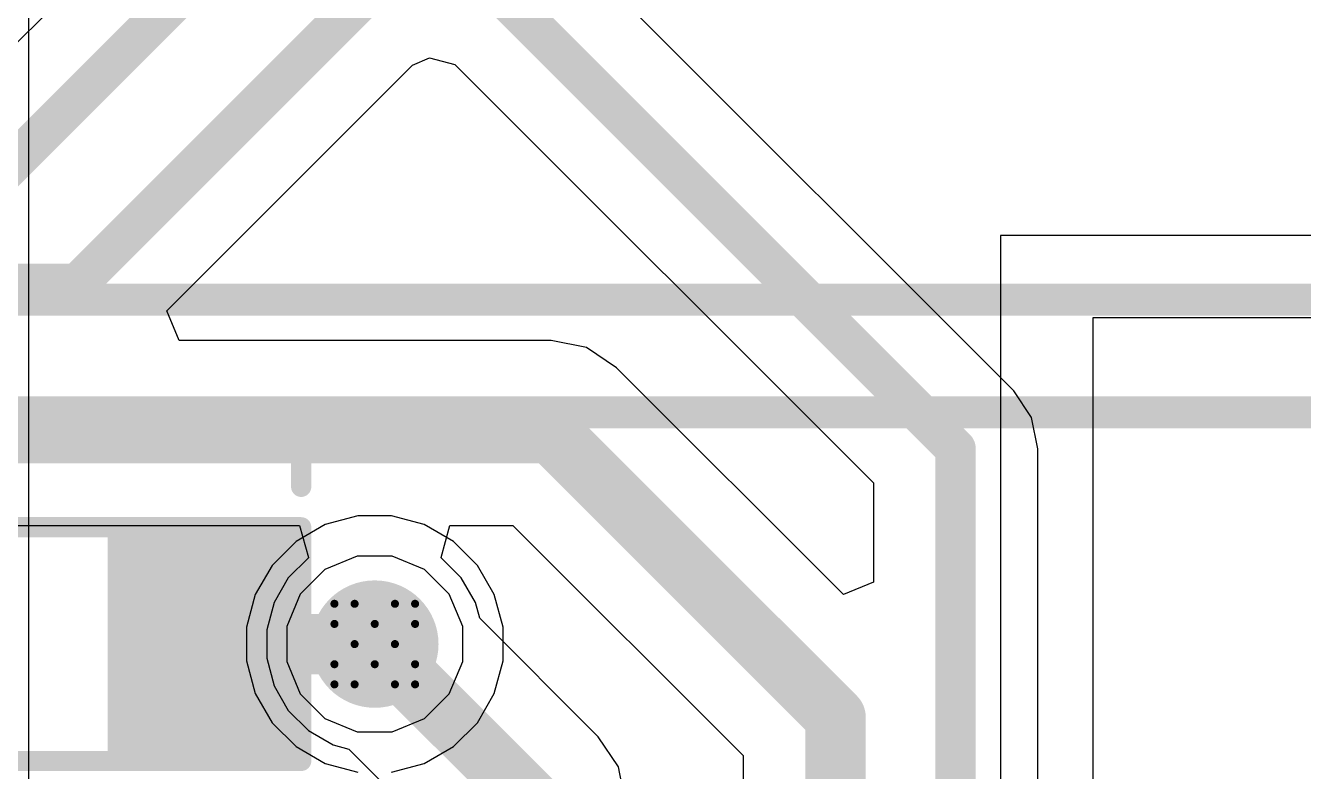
# Model space of a CAD drawing. Header units: inches. Extents: x 0 to 5379, y 0 to 5429.
# Drawn here: x 120.1 to 128.15, y 91.01 to 95.71 of the extents above; entities that cross this region are included whole.
import ezdxf

# ---------------------------------------------------------------- set-up
doc = ezdxf.new("R2010")
doc.units = ezdxf.units.IN
for name, color, linetype in [('Bottom Layer', 5, 'Continuous'), ('Bottom Solder', 6, 'Continuous'), ('Drill Drawing', 1, 'Continuous'), ('GND01', 16, 'Continuous'), ('GND02', 76, 'Continuous'), ('PWR', 156, 'Continuous'), ('SIG 01', 90, 'Continuous'), ('Top Layer', 1, 'Continuous'), ('Top Overlay', 2, 'Continuous'), ('Top Paste', 8, 'Continuous'), ('Top Solder', 216, 'Continuous'), ('Via Holes', 16, 'Continuous')]:
    doc.layers.add(name, color=color, linetype=linetype)

# ---------------------------------------------------------------- blocks, each defined once
blk = doc.blocks.new('R___0805_90')
at = {"layer": 'Top Layer'}
for points in [[(-1.524, 0.635), (-0.508, 0.635), (-0.508, -0.635), (-1.524, -0.635)], [(0.508, 0.635), (1.524, 0.635), (1.524, -0.635), (0.508, -0.635)]]:
    blk.add_hatch(color=1, dxfattribs=at).paths.add_polyline_path(points)
at = {"layer": 'Top Paste'}
for points in [[(-1.524, 0.635), (-0.508, 0.635), (-0.508, -0.635), (-1.524, -0.635)], [(0.508, 0.635), (1.524, 0.635), (1.524, -0.635), (0.508, -0.635)]]:
    blk.add_hatch(color=8, dxfattribs=at).paths.add_polyline_path(points)
at = {"layer": 'Top Solder'}
for points in [[(-1.6256, 0.7366), (-0.4064, 0.7366), (-0.4064, -0.7366), (-1.6256, -0.7366)], [(0.4064, 0.7366), (1.6256, 0.7366), (1.6256, -0.7366), (0.4064, -0.7366)]]:
    blk.add_hatch(color=216, dxfattribs=at).paths.add_polyline_path(points)
at = {"layer": 'Top Overlay'}
for points in [[(-1.6256, 0.7366, 0.127, 0.127, 0), (1.6256, 0.7366, 0.127, 0.127, 0)], [(-1.6256, -0.7366, 0.127, 0.127, 0), (-1.6256, 0.7366, 0.127, 0.127, 0)], [(1.6256, -0.7366, 0.127, 0.127, 0), (1.6256, 0.7366, 0.127, 0.127, 0)], [(-1.6256, -0.7366, 0.127, 0.127, 0), (1.6256, -0.7366, 0.127, 0.127, 0)]]:
    blk.add_lwpolyline(points, format="xyseb", dxfattribs=at)
for points in [[(-1.65735, 0.7366, 0.0635, 0.0635, 1), (-1.59385, 0.7366, 0.0635, 0.0635, 1)], [(-1.65735, 0.7366, 0.0635, 0.0635, 1), (-1.59385, 0.7366, 0.0635, 0.0635, 1)], [(1.59385, 0.7366, 0.0635, 0.0635, 1), (1.65735, 0.7366, 0.0635, 0.0635, 1)], [(1.59385, 0.7366, 0.0635, 0.0635, 1), (1.65735, 0.7366, 0.0635, 0.0635, 1)], [(-1.65735, -0.7366, 0.0635, 0.0635, 1), (-1.59385, -0.7366, 0.0635, 0.0635, 1)], [(-1.65735, -0.7366, 0.0635, 0.0635, 1), (-1.59385, -0.7366, 0.0635, 0.0635, 1)], [(1.59385, -0.7366, 0.0635, 0.0635, 1), (1.65735, -0.7366, 0.0635, 0.0635, 1)], [(1.59385, -0.7366, 0.0635, 0.0635, 1), (1.65735, -0.7366, 0.0635, 0.0635, 1)]]:
    blk.add_lwpolyline(points, format="xyseb", close=True, dxfattribs=at)

msp = doc.modelspace()

# ---------------------------------------------------------------- hatches: boundary and pattern name
at = {"layer": 'Bottom Layer'}
h = msp.add_hatch(color=5, dxfattribs=at)
edge = h.paths.add_edge_path()
edge.add_arc((122.2954, 91.8113), 0.3, 0, 360)
at = {"layer": 'Bottom Solder'}
h = msp.add_hatch(color=6, dxfattribs=at)
edge = h.paths.add_edge_path()
edge.add_arc((122.2954, 91.8113), 0.4016, 0, 360)
at = {"layer": 'GND01'}
h = msp.add_hatch(color=16, dxfattribs=at)
edge = h.paths.add_edge_path()
edge.add_arc((122.2954, 91.8113), 0.3, 0, 360)
at = {"layer": 'GND02'}
h = msp.add_hatch(color=76, dxfattribs=at)
edge = h.paths.add_edge_path()
edge.add_arc((122.2954, 91.8113), 0.3, 0, 360)
at = {"layer": 'PWR'}
h = msp.add_hatch(color=156, dxfattribs=at)
edge = h.paths.add_edge_path()
edge.add_arc((122.2954, 91.8113), 0.3, 0, 360)
at = {"layer": 'SIG 01'}
h = msp.add_hatch(color=90, dxfattribs=at)
edge = h.paths.add_edge_path()
edge.add_arc((122.2954, 91.8113), 0.3, 0, 360)
at = {"layer": 'Top Layer'}
h = msp.add_hatch(color=1, dxfattribs=at)
edge = h.paths.add_edge_path()
edge.add_arc((122.2954, 91.8113), 0.3, 0, 360)
at = {"layer": 'Top Solder'}
h = msp.add_hatch(color=216, dxfattribs=at)
edge = h.paths.add_edge_path()
edge.add_arc((122.2954, 91.8113), 0.4016, 0, 360)
at = {"layer": 'Via Holes'}
h = msp.add_hatch(color=7, dxfattribs=at)
edge = h.paths.add_edge_path()
edge.add_arc((122.2954, 91.8113), 0.15, 0, 360)

# ---------------------------------------------------------------- linework, layer by layer
at = {"layer": 'Bottom Layer'}
for p, q in [((122.189, 92.6193), (121.9835, 92.5642)), ((122.4018, 92.6193), (122.189, 92.6193)), ((122.6073, 92.5642), (122.4018, 92.6193)), ((121.9835, 92.5642), (121.7993, 92.4579)), ((122.7915, 92.4579), (122.6073, 92.5642)), ((121.7993, 92.4579), (121.6488, 92.3074)), ((122.942, 92.3074), (122.7915, 92.4579)), ((121.6488, 92.3074), (121.5425, 92.1232)), ((123.0483, 92.1232), (122.942, 92.3074)), ((121.5425, 92.1232), (121.4874, 91.9177)), ((123.1034, 91.9177), (123.0483, 92.1232)), ((121.4874, 91.9177), (121.4874, 91.7049)), ((123.1034, 91.7049), (123.1034, 91.9177)), ((121.4874, 91.7049), (121.5425, 91.4994)), ((123.0483, 91.4994), (123.1034, 91.7049)), ((121.5425, 91.4994), (121.6488, 91.3152)), ((122.942, 91.3152), (123.0483, 91.4994)), ((121.6488, 91.3152), (121.7993, 91.1647)), ((122.7915, 91.1647), (122.942, 91.3152)), ((121.7993, 91.1647), (121.9835, 91.0584)), ((122.6073, 91.0584), (122.7915, 91.1647)), ((121.9835, 91.0584), (122.189, 91.0033)), ((122.4018, 91.0033), (122.6073, 91.0584))]:
    msp.add_line(p, q, dxfattribs=at)
at = {"layer": 'Drill Drawing'}
for points in [[(122.0414, 91.9383, 0.0508, 0.0508, 0), (122.0414, 92.0653, 0.0508, 0.0508, 0)], [(122.0414, 92.0653, 0.0508, 0.0508, 0), (122.1684, 92.0653, 0.0508, 0.0508, 0)], [(122.1684, 92.0653, 0.0508, 0.0508, 0), (122.2954, 91.9383, 0.0508, 0.0508, 0)], [(122.2954, 91.9383, 0.0508, 0.0508, 0), (122.4224, 92.0653, 0.0508, 0.0508, 0)], [(122.4224, 92.0653, 0.0508, 0.0508, 0), (122.5494, 92.0653, 0.0508, 0.0508, 0)], [(122.5494, 91.9383, 0.0508, 0.0508, 0), (122.5494, 92.0653, 0.0508, 0.0508, 0)], [(122.0414, 91.9383, 0.0508, 0.0508, 0), (122.1684, 91.8113, 0.0508, 0.0508, 0)], [(122.4224, 91.8113, 0.0508, 0.0508, 0), (122.5494, 91.9383, 0.0508, 0.0508, 0)], [(122.0414, 91.6843, 0.0508, 0.0508, 0), (122.1684, 91.8113, 0.0508, 0.0508, 0)], [(122.4224, 91.8113, 0.0508, 0.0508, 0), (122.5494, 91.6843, 0.0508, 0.0508, 0)], [(122.0414, 91.5573, 0.0508, 0.0508, 0), (122.0414, 91.6843, 0.0508, 0.0508, 0)], [(122.1684, 91.5573, 0.0508, 0.0508, 0), (122.2954, 91.6843, 0.0508, 0.0508, 0)], [(122.2954, 91.6843, 0.0508, 0.0508, 0), (122.4224, 91.5573, 0.0508, 0.0508, 0)], [(122.5494, 91.5573, 0.0508, 0.0508, 0), (122.5494, 91.6843, 0.0508, 0.0508, 0)], [(122.0414, 91.5573, 0.0508, 0.0508, 0), (122.1684, 91.5573, 0.0508, 0.0508, 0)], [(122.4224, 91.5573, 0.0508, 0.0508, 0), (122.5494, 91.5573, 0.0508, 0.0508, 0)]]:
    msp.add_lwpolyline(points, format="xyseb", dxfattribs=at)
for points in [[(122.0287, 92.0653, 0.0254, 0.0254, 1), (122.0541, 92.0653, 0.0254, 0.0254, 1)], [(122.0287, 92.0653, 0.0254, 0.0254, 1), (122.0541, 92.0653, 0.0254, 0.0254, 1)], [(122.1557, 92.0653, 0.0254, 0.0254, 1), (122.1811, 92.0653, 0.0254, 0.0254, 1)], [(122.1557, 92.0653, 0.0254, 0.0254, 1), (122.1811, 92.0653, 0.0254, 0.0254, 1)], [(122.4097, 92.0653, 0.0254, 0.0254, 1), (122.4351, 92.0653, 0.0254, 0.0254, 1)], [(122.4097, 92.0653, 0.0254, 0.0254, 1), (122.4351, 92.0653, 0.0254, 0.0254, 1)], [(122.5367, 92.0653, 0.0254, 0.0254, 1), (122.5621, 92.0653, 0.0254, 0.0254, 1)], [(122.5367, 92.0653, 0.0254, 0.0254, 1), (122.5621, 92.0653, 0.0254, 0.0254, 1)], [(122.0287, 91.9383, 0.0254, 0.0254, 1), (122.0541, 91.9383, 0.0254, 0.0254, 1)], [(122.0287, 91.9383, 0.0254, 0.0254, 1), (122.0541, 91.9383, 0.0254, 0.0254, 1)], [(122.2827, 91.9383, 0.0254, 0.0254, 1), (122.3081, 91.9383, 0.0254, 0.0254, 1)], [(122.2827, 91.9383, 0.0254, 0.0254, 1), (122.3081, 91.9383, 0.0254, 0.0254, 1)], [(122.5367, 91.9383, 0.0254, 0.0254, 1), (122.5621, 91.9383, 0.0254, 0.0254, 1)], [(122.5367, 91.9383, 0.0254, 0.0254, 1), (122.5621, 91.9383, 0.0254, 0.0254, 1)], [(122.1557, 91.8113, 0.0254, 0.0254, 1), (122.1811, 91.8113, 0.0254, 0.0254, 1)], [(122.1557, 91.8113, 0.0254, 0.0254, 1), (122.1811, 91.8113, 0.0254, 0.0254, 1)], [(122.4097, 91.8113, 0.0254, 0.0254, 1), (122.4351, 91.8113, 0.0254, 0.0254, 1)], [(122.4097, 91.8113, 0.0254, 0.0254, 1), (122.4351, 91.8113, 0.0254, 0.0254, 1)], [(122.0287, 91.6843, 0.0254, 0.0254, 1), (122.0541, 91.6843, 0.0254, 0.0254, 1)], [(122.0287, 91.6843, 0.0254, 0.0254, 1), (122.0541, 91.6843, 0.0254, 0.0254, 1)], [(122.2827, 91.6843, 0.0254, 0.0254, 1), (122.3081, 91.6843, 0.0254, 0.0254, 1)], [(122.2827, 91.6843, 0.0254, 0.0254, 1), (122.3081, 91.6843, 0.0254, 0.0254, 1)], [(122.5367, 91.6843, 0.0254, 0.0254, 1), (122.5621, 91.6843, 0.0254, 0.0254, 1)], [(122.5367, 91.6843, 0.0254, 0.0254, 1), (122.5621, 91.6843, 0.0254, 0.0254, 1)], [(122.0287, 91.5573, 0.0254, 0.0254, 1), (122.0541, 91.5573, 0.0254, 0.0254, 1)], [(122.0287, 91.5573, 0.0254, 0.0254, 1), (122.0541, 91.5573, 0.0254, 0.0254, 1)], [(122.1557, 91.5573, 0.0254, 0.0254, 1), (122.1811, 91.5573, 0.0254, 0.0254, 1)], [(122.1557, 91.5573, 0.0254, 0.0254, 1), (122.1811, 91.5573, 0.0254, 0.0254, 1)], [(122.4097, 91.5573, 0.0254, 0.0254, 1), (122.4351, 91.5573, 0.0254, 0.0254, 1)], [(122.4097, 91.5573, 0.0254, 0.0254, 1), (122.4351, 91.5573, 0.0254, 0.0254, 1)], [(122.5367, 91.5573, 0.0254, 0.0254, 1), (122.5621, 91.5573, 0.0254, 0.0254, 1)], [(122.5367, 91.5573, 0.0254, 0.0254, 1), (122.5621, 91.5573, 0.0254, 0.0254, 1)]]:
    msp.add_lwpolyline(points, format="xyseb", close=True, dxfattribs=at)
at = {"layer": 'GND01'}
for p, q in [((122.1852, 92.3653), (121.9816, 92.281)), ((122.4056, 92.3653), (122.1852, 92.3653)), ((122.6092, 92.281), (122.4056, 92.3653)), ((121.9816, 92.281), (121.8257, 92.1251)), ((122.7651, 92.1251), (122.6092, 92.281)), ((121.8257, 92.1251), (121.7414, 91.9215)), ((122.8494, 91.9215), (122.7651, 92.1251)), ((121.7414, 91.9215), (121.7414, 91.7011)), ((122.8494, 91.7011), (122.8494, 91.9215)), ((121.7414, 91.7011), (121.8257, 91.4975)), ((122.7651, 91.4975), (122.8494, 91.7011)), ((121.8257, 91.4975), (121.9816, 91.3416)), ((122.6092, 91.3416), (122.7651, 91.4975)), ((121.9816, 91.3416), (122.1852, 91.2573)), ((122.4056, 91.2573), (122.6092, 91.3416)), ((122.1852, 91.2573), (122.4056, 91.2573))]:
    msp.add_line(p, q, dxfattribs=at)
at = {"layer": 'GND02'}
for p, q in [((122.1852, 92.3653), (121.9816, 92.281)), ((122.4056, 92.3653), (122.1852, 92.3653)), ((122.6092, 92.281), (122.4056, 92.3653)), ((121.9816, 92.281), (121.8257, 92.1251)), ((122.7651, 92.1251), (122.6092, 92.281)), ((121.8257, 92.1251), (121.7414, 91.9215)), ((122.8494, 91.9215), (122.7651, 92.1251)), ((121.7414, 91.9215), (121.7414, 91.7011)), ((122.8494, 91.7011), (122.8494, 91.9215)), ((121.7414, 91.7011), (121.8257, 91.4975)), ((122.7651, 91.4975), (122.8494, 91.7011)), ((121.8257, 91.4975), (121.9816, 91.3416)), ((122.6092, 91.3416), (122.7651, 91.4975)), ((121.9816, 91.3416), (122.1852, 91.2573)), ((122.4056, 91.2573), (122.6092, 91.3416)), ((122.1852, 91.2573), (122.4056, 91.2573))]:
    msp.add_line(p, q, dxfattribs=at)
at = {"layer": 'PWR'}
for p, q in [((120.1166, 77.0382), (120.1166, 99.0854)), ((133.604, 94.3864), (126.238, 94.3864)), ((126.238, 94.3864), (126.238, 71.4756)), ((126.8222, 70.9676), (126.8222, 93.8694)), ((126.8222, 93.8694), (133.604, 93.8694)), ((122.1852, 92.3653), (121.9816, 92.281)), ((122.4056, 92.3653), (122.1852, 92.3653)), ((122.6092, 92.281), (122.4056, 92.3653)), ((121.9816, 92.281), (121.8257, 92.1251)), ((122.7651, 92.1251), (122.6092, 92.281)), ((121.8257, 92.1251), (121.7414, 91.9215)), ((122.8494, 91.9215), (122.7651, 92.1251)), ((121.7414, 91.9215), (121.7414, 91.7011)), ((122.8494, 91.7011), (122.8494, 91.9215)), ((121.7414, 91.7011), (121.8257, 91.4975)), ((122.7651, 91.4975), (122.8494, 91.7011)), ((121.8257, 91.4975), (121.9816, 91.3416)), ((122.6092, 91.3416), (122.7651, 91.4975)), ((121.9816, 91.3416), (122.1852, 91.2573)), ((122.4056, 91.2573), (122.6092, 91.3416)), ((122.1852, 91.2573), (122.4056, 91.2573))]:
    msp.add_line(p, q, dxfattribs=at)
at = {"layer": 'SIG 01'}
for p, q in [((120.693, 96.2541), (119.7325, 95.2936)), ((126.321, 93.4084), (123.6064, 96.123)), ((122.5326, 95.4603), (122.6392, 95.5063)), ((122.6392, 95.5063), (122.7995, 95.4649)), ((120.9845, 93.9122), (122.5326, 95.4603)), ((122.7995, 95.4649), (125.4368, 92.8276)), ((121.0623, 93.7245), (120.9845, 93.9122)), ((123.4065, 93.7245), (121.0623, 93.7245)), ((123.6295, 93.6801), (123.4065, 93.7245)), ((123.8185, 93.5538), (123.6295, 93.6801)), ((125.2491, 92.1233), (123.8185, 93.5538)), ((126.4333, 93.2403), (126.321, 93.4084)), ((126.4727, 93.0421), (126.4333, 93.2403)), ((126.4727, 90.4496), (126.4727, 93.0421)), ((125.4368, 92.8276), (125.4368, 92.201)), ((112.3215, 92.5591), (121.8222, 92.5591)), ((121.8222, 92.5591), (121.8769, 92.3575)), ((122.7139, 92.3575), (122.7686, 92.5591)), ((122.7686, 92.5591), (123.1652, 92.5591)), ((123.1652, 92.5591), (124.6156, 91.1087)), ((121.8769, 92.3559), (121.7505, 92.2294)), ((121.8769, 92.3575), (121.8769, 92.3559)), ((122.7139, 92.3559), (122.7139, 92.3575)), ((122.8403, 92.2294), (122.7139, 92.3559)), ((121.7505, 92.2294), (121.6608, 92.0742)), ((122.93, 92.0742), (122.8403, 92.2294)), ((125.4368, 92.201), (125.2491, 92.1233)), ((121.6608, 92.0742), (121.6144, 91.901)), ((122.9568, 91.974), (122.93, 92.0742)), ((123.7037, 91.2271), (122.9568, 91.974)), ((121.6144, 91.901), (121.6144, 91.7216)), ((121.6144, 91.7216), (121.6608, 91.5484)), ((121.6608, 91.5484), (121.7505, 91.3932)), ((121.7505, 91.3932), (121.8773, 91.2664)), ((121.8773, 91.2664), (122.0325, 91.1767)), ((123.83, 91.0381), (123.7037, 91.2271)), ((122.0325, 91.1767), (122.1329, 91.1498)), ((122.1329, 91.1498), (122.709, 90.5737)), ((124.6156, 91.1087), (124.6156, 24.7972)), ((123.8743, 90.8151), (123.83, 91.0381))]:
    msp.add_line(p, q, dxfattribs=at)
for points in [[(119.9471, 94.7757, 0.254, 0.254, 0), (121.211, 96.0396, 0.254, 0.254, 0)], [(120.4214, 94.0816, 0.254, 0.254, 0), (122.2248, 95.885, 0.254, 0.254, 0)], [(123.0885, 95.9085, 0.254, 0.254, 0), (125.9548, 93.0421, 0.254, 0.254, 0)], [(111.0892, 94.0816, 0.254, 0.254, 0), (120.4214, 94.0816, 0.254, 0.254, 0)], [(112.0802, 93.1418, 0.381, 0.381, 0), (123.4065, 93.1418, 0.381, 0.381, 0)], [(123.4065, 93.1418, 0.381, 0.381, 0), (125.1983, 91.3501, 0.381, 0.381, 0)], [(125.9548, 23.6436, 0.254, 0.254, 0), (125.9548, 93.0421, 0.254, 0.254, 0)], [(122.2955, 91.8113, 0.381, 0.381, 0), (123.2917, 90.8151, 0.381, 0.381, 0)], [(125.1983, 24.5559, 0.381, 0.381, 0), (125.1983, 91.3501, 0.381, 0.381, 0)]]:
    msp.add_lwpolyline(points, format="xyseb", dxfattribs=at)
for points in [[(120.3579, 94.0816, 0.127, 0.127, 1), (120.4849, 94.0816, 0.127, 0.127, 1)], [(120.3579, 94.0816, 0.127, 0.127, 1), (120.4849, 94.0816, 0.127, 0.127, 1)], [(123.3113, 93.1418, 0.1905, 0.1905, 1), (123.5018, 93.1418, 0.1905, 0.1905, 1)], [(123.3113, 93.1418, 0.1905, 0.1905, 1), (123.5018, 93.1418, 0.1905, 0.1905, 1)], [(125.8913, 93.0421, 0.127, 0.127, 1), (126.0183, 93.0421, 0.127, 0.127, 1)], [(125.8913, 93.0421, 0.127, 0.127, 1), (126.0183, 93.0421, 0.127, 0.127, 1)], [(122.2002, 91.8113, 0.1905, 0.1905, 1), (122.3907, 91.8113, 0.1905, 0.1905, 1)], [(125.103, 91.3501, 0.1905, 0.1905, 1), (125.2935, 91.3501, 0.1905, 0.1905, 1)], [(125.103, 91.3501, 0.1905, 0.1905, 1), (125.2935, 91.3501, 0.1905, 0.1905, 1)]]:
    msp.add_lwpolyline(points, format="xyseb", close=True, dxfattribs=at)
at = {"layer": 'Top Layer'}
for points in [[(112.2523, 93.9826, 0.2032, 0.2032, 0), (133.703, 93.9826, 0.2032, 0.2032, 0)], [(112.5459, 93.2722, 0.2032, 0.2032, 0), (133.4076, 93.2722, 0.2032, 0.2032, 0)], [(121.2225, 91.8113, 0.381, 0.381, 0), (122.2954, 91.8113, 0.381, 0.381, 0)]]:
    msp.add_lwpolyline(points, format="xyseb", dxfattribs=at)
for points in [[(121.1273, 91.8113, 0.1905, 0.1905, 1), (121.3178, 91.8113, 0.1905, 0.1905, 1)], [(122.2002, 91.8113, 0.1905, 0.1905, 1), (122.3907, 91.8113, 0.1905, 0.1905, 1)]]:
    msp.add_lwpolyline(points, format="xyseb", close=True, dxfattribs=at)
at = {"layer": 'Top Overlay'}
for points in [[(118.1997, 93.0885, 0.127, 0.127, 0), (121.8319, 93.0885, 0.127, 0.127, 0)], [(121.8319, 92.8024, 0.127, 0.127, 0), (121.8319, 93.0885, 0.127, 0.127, 0)]]:
    msp.add_lwpolyline(points, format="xyseb", dxfattribs=at)
for points in [[(121.8001, 93.0885, 0.0635, 0.0635, 1), (121.8636, 93.0885, 0.0635, 0.0635, 1)], [(121.8001, 93.0885, 0.0635, 0.0635, 1), (121.8636, 93.0885, 0.0635, 0.0635, 1)], [(121.8001, 92.8024, 0.0635, 0.0635, 1), (121.8636, 92.8024, 0.0635, 0.0635, 1)]]:
    msp.add_lwpolyline(points, format="xyseb", close=True, dxfattribs=at)

# ---------------------------------------------------------------- block references
msp.add_blockref('R___0805_90', (120.2065, 91.8113))

doc.saveas('drawing.dxf')
